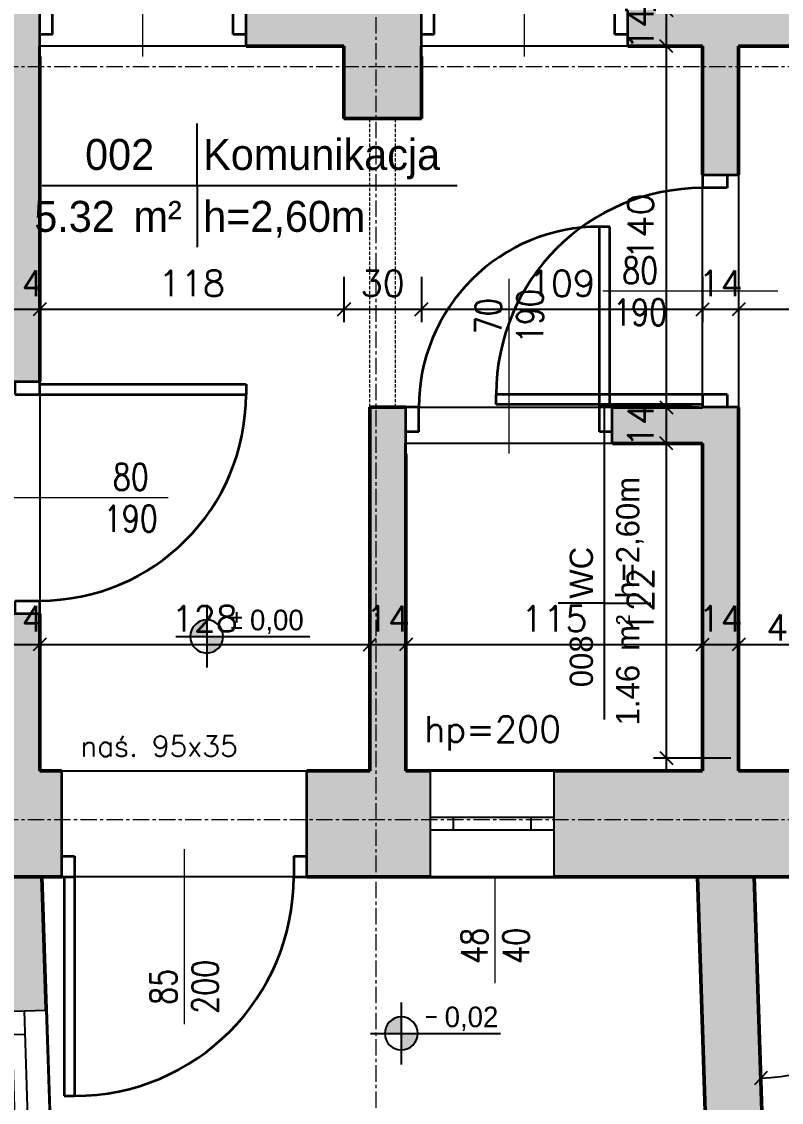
# Model space of a CAD drawing. Header units: centimetres. Extents: x -278 to 1468, y -923 to 500.
# Drawn here: x 294 to 588.6, y -423.5 to -4.5 of the extents above; entities that cross this region are included whole.
import ezdxf
from ezdxf.enums import TextEntityAlignment as Align

# ---------------------------------------------------------------- set-up
doc = ezdxf.new("R2010")
doc.units = ezdxf.units.CM
doc.header["$LTSCALE"] = 0.1
for name, pattern in [('CENTERX2', [101.6, 63.5, -12.7, 12.7, -12.7]), ('HIDDEN', [9.525, 6.35, -3.175]), ('HIDDENX2', [19.05, 12.7, -6.35])]:
    doc.linetypes.add(name, pattern=pattern)
for name, color, linetype, lineweight in [('2DA_ALW', 7, 'Continuous', 25), ('2DA_DIM_5', 7, 'Continuous', 5), ('2DA_DOOR', 7, 'Continuous', 35), ('2DA_HIDDE', 253, 'HIDDEN', 9), ('2DA_OPIS_STOLARKI', 113, 'Continuous', 9), ('2DA_OŚIE', 7, 'Continuous', 0), ('2DA_PARAPET', 153, 'Continuous', 9), ('2DA_POMIESZCZENIA', 7, 'Continuous', 25), ('2DA_WAL_ISTN', 31, 'Continuous', 50), ('2DA_WAL_ISTN_NIEWIDOCZNE', 7, 'HIDDENX2', 9), ('2DA_WIN', 7, 'Continuous', 25), ('CP_DOORON', 253, 'Continuous', 35), ('CP_DOORSILL', 252, 'Continuous', 25)]:
    doc.layers.add(name, color=color, linetype=linetype, lineweight=lineweight)
doc.layers.add('2DA_ROOM', color=1, linetype='Continuous', plot=False)
doc.layers.add('_A_AK_hatch_sciany', color=8, linetype='Continuous', lineweight=5, transparency=0.5)
doc.layers.add('CP_UCSSPEC', color=2, linetype='Continuous')
doc.layers.add('CP_WIPEOUT', color=255, linetype='Continuous')
doc.layers.get('CP_UCSSPEC').off()
doc.styles.add('CP_ATTR', font='ROMANS.SHX')
doc.styles.add('CP_ISOTXT', font='cp_isocp.shx')
doc.styles.add('CP_TXT', font='ROMANS.SHX')
doc.dimstyles.new('CP_ADIM_CM_CM_50', dxfattribs={"dimscale": 5, "dimtxt": 3, "dimasz": 1.5, "dimexe": 1.5, "dimexo": 0, "dimgap": 1.5, "dimtad": 1, "dimtxsty": 'CP_TXT', "dimblk": 'OBLIQUE', "dimcen": 2.5, "dimdle": 1.5, "dimadec": 0, "dimazin": 0, "dimtfac": 1, "dimtix": 1, "dimtmove": 2, "dimatfit": 3, "dimfxl": 1, "dimtvp": 1.5, "dimarcsym": 0})

# ---------------------------------------------------------------- blocks, each defined once
blk = doc.blocks.new('cp_ucs2d')
at = {"layer": 'Defpoints'}
blk.add_line((0, 0), (0, 0), dxfattribs=at)
blk.add_point((0, 0), dxfattribs=at)
blk = doc.blocks.new('Parch_d080_205a_f40ypz3')
at = {"layer": 'CP_DOORON'}
blk.add_line((44, -80), (40, -80), dxfattribs=at)
blk.add_wipeout([(-45, 18), (45, 18), (45, -4), (-45, -4)]).dxf.layer = 'CP_WIPEOUT'
for p, q in [((-45, 14), (-45, 0)), ((45, 14), (45, 0)), ((-45, 9.5), (-40, 9.5)), ((-45, 9.5), (-45, 0)), ((-40, 9.5), (-40, 0)), ((40, 9.5), (45, 9.5)), ((40, 9.5), (40, 0)), ((45, 9.5), (45, 0)), ((-45, 0), (-40, 0)), ((40, 0), (45, 0))]:
    blk.add_line(p, q)
for p, q in [((40, 0), (40, -80)), ((44, 0), (44, -80))]:
    blk.add_line(p, q, dxfattribs=at)
blk.add_arc((40, 0), 80, 180, 270, dxfattribs=at)
at = {"layer": 'CP_DOORSILL'}
for p, q in [((-45, 14), (-45, 14)), ((45, 14), (45, 14)), ((-45, 0), (-45, 0)), ((45, 0), (45, 0))]:
    blk.add_line(p, q, dxfattribs=at)
at = {"layer": 'CP_UCSSPEC'}
blk.add_blockref('cp_ucs2d', (0, 7), dxfattribs=at)
at = {"linetype": 'ByBlock', "style": 'CP_ATTR', "flags": 9}
for tag in ['OTHER', 'PRICE', 'WEIGHT', 'CHARACTER', 'ORDER-NO', 'PRODUCT-TYPE', 'ARTICLE', 'PRODUCER', 'NUMBER', 'GROUP', 'NAME']:
    blk.add_attdef(tag, text='', height=0.00005, dxfattribs=at).set_placement((-0.18, -0.02), align=Align.MIDDLE_LEFT)
blk = doc.blocks.new('2da_aoz02a')
blk.add_line((0, -1.261), (0, 4.388))
at = {"linetype": 'ByBlock', "style": 'CP_ATTR', "width": 0.8, "flags": 8}
blk.add_attdef('HEIGHT', text='', height=0.85, rotation=270, dxfattribs=at).set_placement((-0.68, 3.183), align=Align.MIDDLE)
at = {"linetype": 'ByBlock', "style": 'CP_ATTR', "width": 0.8}
blk.add_attdef('WIDTH', text='', height=0.85, rotation=270, dxfattribs=at).set_placement((0.668, 3.183), align=Align.MIDDLE_CENTER)
blk = doc.blocks.new('Parch_d070_205a_5s35pur')
at = {"layer": 'CP_DOORON'}
blk.add_line((-39, -70), (-35, -70), dxfattribs=at)
blk.add_wipeout([(-40, 18), (40, 18), (40, -4), (-40, -4)]).dxf.layer = 'CP_WIPEOUT'
for p, q in [((-40, 14), (-40, 0)), ((40, 14), (40, 0)), ((-40, 9.5), (-35, 9.5)), ((-40, 9.5), (-40, 0)), ((-35, 9.5), (-35, 0)), ((35, 9.5), (40, 9.5)), ((35, 9.5), (35, 0)), ((40, 9.5), (40, 0)), ((-40, 0), (-35, 0)), ((35, 0), (40, 0))]:
    blk.add_line(p, q)
for p, q in [((-39, 0), (-39, -70)), ((-35, 0), (-35, -70))]:
    blk.add_line(p, q, dxfattribs=at)
blk.add_arc((-35, 0), 70, 270, 0, dxfattribs=at)
at = {"layer": 'CP_DOORSILL'}
for p, q in [((-40, 14), (-40, 14)), ((40, 14), (40, 14)), ((-40, 0), (-40, 0)), ((40, 0), (40, 0))]:
    blk.add_line(p, q, dxfattribs=at)
at = {"layer": 'CP_UCSSPEC'}
blk.add_blockref('cp_ucs2d', (0, 7), dxfattribs=at)
at = {"linetype": 'ByBlock', "style": 'CP_ATTR', "flags": 9}
for tag in ['OTHER', 'PRICE', 'WEIGHT', 'CHARACTER', 'ORDER-NO', 'PRODUCT-TYPE', 'ARTICLE', 'PRODUCER', 'NUMBER', 'GROUP', 'NAME']:
    blk.add_attdef(tag, text='', height=0.00005, dxfattribs=at).set_placement((-0.16, -0.02), align=Align.MIDDLE_LEFT)
blk = doc.blocks.new('Parch_d070_205a_v26t1x')
at = {"layer": 'CP_DOORON'}
blk.add_line((39, -70), (35, -70), dxfattribs=at)
blk.add_wipeout([(-40, 18), (40, 18), (40, -4), (-40, -4)]).dxf.layer = 'CP_WIPEOUT'
for p, q in [((-40, 14), (-40, 0)), ((40, 14), (40, 0)), ((-40, 9.5), (-35, 9.5)), ((-40, 9.5), (-40, 0)), ((-35, 9.5), (-35, 0)), ((35, 9.5), (40, 9.5)), ((35, 9.5), (35, 0)), ((40, 9.5), (40, 0)), ((-40, 0), (-35, 0)), ((35, 0), (40, 0))]:
    blk.add_line(p, q)
for p, q in [((35, 0), (35, -70)), ((39, 0), (39, -70))]:
    blk.add_line(p, q, dxfattribs=at)
blk.add_arc((35, 0), 70, 180, 270, dxfattribs=at)
at = {"layer": 'CP_DOORSILL'}
for p, q in [((-40, 14), (-40, 14)), ((40, 14), (40, 14)), ((-40, 0), (-40, 0)), ((40, 0), (40, 0))]:
    blk.add_line(p, q, dxfattribs=at)
at = {"layer": 'CP_UCSSPEC'}
blk.add_blockref('cp_ucs2d', (0, 7), dxfattribs=at)
at = {"linetype": 'ByBlock', "style": 'CP_ATTR', "flags": 9}
for tag in ['OTHER', 'PRICE', 'WEIGHT', 'CHARACTER', 'ORDER-NO', 'PRODUCT-TYPE', 'ARTICLE', 'PRODUCER', 'NUMBER', 'GROUP', 'NAME']:
    blk.add_attdef(tag, text='', height=0.00005, dxfattribs=at).set_placement((-0.16, -0.02), align=Align.MIDDLE_LEFT)
blk = doc.blocks.new('2da_aoz01a')
blk.add_line((0, 1.261), (0, -4.388))
at = {"linetype": 'ByBlock', "style": 'CP_ATTR', "width": 0.8, "flags": 8}
blk.add_attdef('HEIGHT', text='', height=0.85, rotation=270, dxfattribs=at).set_placement((-0.68, -3.183), align=Align.MIDDLE)
blk.add_attdef('WIDTH', text='', height=0.85, rotation=270, dxfattribs=at).set_placement((0.668, -3.183), align=Align.MIDDLE_CENTER)
blk = doc.blocks.new('2arch_d253s12000addn_56pt5k3')
blk.add_wipeout([(-24, 41), (-24, 41), (-24, 41), (-24, 23), (-24, 23), (-24, 18), (-24, 0), (-24, 0), (-24, 0), (24, 0), (24, 0), (24, 0), (24, 18), (24, 23), (24, 23), (24, 41), (24, 41), (24, 41)]).dxf.layer = 'CP_WIPEOUT'
for p, q in [((-24, 41), (-24, 41)), ((-24, 41), (24, 41)), ((-24, 41), (-24, 23)), ((-24, 41), (-24, 41)), ((24, 41), (24, 41)), ((24, 41), (24, 41)), ((24, 41), (24, 23)), ((-24, 23), (24, 23)), ((-24, 23), (-24, 18)), ((-15, 23), (-15, 18)), ((15, 23), (15, 18)), ((24, 23), (24, 18)), ((-24, 18), (24, 18)), ((-24, 18), (-24, 0)), ((24, 18), (24, 0)), ((-24, 0), (-24, 0)), ((-24, 0), (-24, 0)), ((-24, 0), (24, 0)), ((24, 0), (24, 0)), ((24, 0), (24, 0))]:
    blk.add_line(p, q)
at = {"layer": '2DA_HIDDE', "ltscale": 5}
for p, q in [((-24, 41), (0, 41)), ((24, 41), (0, 41)), ((-24, 0), (0, 0)), ((24, 0), (0, 0))]:
    blk.add_line(p, q, dxfattribs=at)
at = {"layer": 'CP_UCSSPEC'}
blk.add_blockref('cp_ucs2d', (0, 20.5), dxfattribs=at)
at = {"linetype": 'ByBlock', "style": 'CP_ATTR', "flags": 9}
for tag in ['OTHER', 'PRICE', 'WEIGHT', 'CHARACTER', 'ORDER-NO', 'PRODUCT-TYPE', 'ARTICLE', 'PRODUCER', 'NUMBER', 'GROUP', 'NAME']:
    blk.add_attdef(tag, text='', height=0.00005, dxfattribs=at).set_placement((0, 0), align=Align.MIDDLE_LEFT)
blk = doc.blocks.new('Parch_d0885_202b_zozk8p1')
at = {"layer": 'CP_DOORON'}
blk.add_line((-46.5, -85), (-42.5, -85), dxfattribs=at)
blk.add_wipeout([(-47.5, 45), (47.5, 45), (47.5, -4), (-47.5, -4)]).dxf.layer = 'CP_WIPEOUT'
for p, q in [((-47.5, 41), (-47.5, 0)), ((47.5, 41), (47.5, 0)), ((-47.5, 8), (-42.5, 8)), ((-47.5, 8), (-47.5, 0)), ((-42.5, 8), (-42.5, 0)), ((42.5, 8), (47.5, 8)), ((42.5, 8), (42.5, 0)), ((47.5, 8), (47.5, 0)), ((-47.5, 0), (-42.5, 0)), ((42.5, 0), (47.5, 0))]:
    blk.add_line(p, q)
for p, q in [((-46.5, 0), (-46.5, -85)), ((-42.5, 0), (-42.5, -85))]:
    blk.add_line(p, q, dxfattribs=at)
blk.add_arc((-42.5, 0), 85, 270, 0, dxfattribs=at)
at = {"layer": 'CP_DOORSILL'}
for p, q in [((-47.5, 41), (-47.5, 41)), ((47.5, 41), (47.5, 41)), ((-47.5, 0), (-47.5, 0)), ((47.5, 0), (47.5, 0))]:
    blk.add_line(p, q, dxfattribs=at)
at = {"layer": 'CP_UCSSPEC'}
blk.add_blockref('cp_ucs2d', (0, 20.5), dxfattribs=at)
at = {"linetype": 'ByBlock', "style": 'CP_ATTR', "flags": 9}
for tag in ['OTHER', 'PRICE', 'WEIGHT', 'CHARACTER', 'ORDER-NO', 'PRODUCT-TYPE', 'ARTICLE', 'PRODUCER', 'NUMBER', 'GROUP', 'NAME']:
    blk.add_attdef(tag, text='', height=0.00005, dxfattribs=at).set_placement((-0.19, -0.02), align=Align.MIDDLE_LEFT)
blk = doc.blocks.new('2arch_d254a24000anbn_ztvu6uf')
blk.add_wipeout([(-65, 22), (-65, 22), (-65, 22), (-65, 13.5), (-65, 13.5), (-65, 8.5), (-65, 0), (-65, 0), (-65, 0), (65, 0), (65, 0), (65, 0), (65, 8.5), (65, 13.5), (65, 13.5), (65, 22), (65, 22), (65, 22)]).dxf.layer = 'CP_WIPEOUT'
for p, q in [((-65, 22), (-65, 22)), ((-65, 22), (65, 22)), ((-65, 22), (-65, 13.5)), ((-65, 22), (-65, 22)), ((65, 22), (65, 22)), ((65, 22), (65, 22)), ((65, 22), (65, 13.5)), ((-65, 13.5), (65, 13.5)), ((-65, 13.5), (-65, 8.5)), ((-56, 13.5), (-56, 8.5)), ((-4.5, 13.5), (-4.5, 8.5)), ((4.5, 13.5), (4.5, 8.5)), ((56, 13.5), (56, 8.5)), ((65, 13.5), (65, 8.5)), ((-65, 8.5), (65, 8.5)), ((-65, 8.5), (-65, 0)), ((65, 8.5), (65, 0)), ((-65, 0), (-65, 0)), ((-65, 0), (-65, 0)), ((-65, 0), (65, 0)), ((65, 0), (65, 0)), ((65, 0), (65, 0))]:
    blk.add_line(p, q)
at = {"layer": '2DA_HIDDE', "ltscale": 5}
for p, q in [((65, 22), (-65, 22)), ((-65, 0), (65, 0))]:
    blk.add_line(p, q, dxfattribs=at)
at = {"layer": 'CP_UCSSPEC'}
blk.add_blockref('cp_ucs2d', (0, 11), dxfattribs=at)
at = {"linetype": 'ByBlock', "style": 'CP_ATTR', "flags": 9}
for tag, p in [('OTHER', (-0.17, 0)), ('CHARACTER', (-0.17, 0)), ('ORDER-NO', (-0.17, 0)), ('PRODUCT-TYPE', (-0.17, 0)), ('NUMBER', (-0.17, 0)), ('NAME', (-0.17, 0)), ('PRICE', (-0.16, 0)), ('WEIGHT', (-0.16, 0)), ('ARTICLE', (-0.16, 0)), ('PRODUCER', (-0.17, 0)), ('GROUP', (-0.16, 0))]:
    blk.add_attdef(tag, text='', height=0.00005, dxfattribs=at).set_placement(p, align=Align.MIDDLE_LEFT)
blk = doc.blocks.new('2da_pok06c_6fduy4')
for p, q in [((0, 0), (0, 2)), ((-5, 0), (8.4, 0)), ((0, 0), (0, -0.5)), ((0, -0.5), (0, -2))]:
    blk.add_line(p, q)
at = {"linetype": 'ByBlock', "style": 'CP_ISOTXT'}
blk.add_attdef('NR', text='', height=1, dxfattribs=at).set_placement((-2.5, 1), align=Align.MIDDLE_CENTER)
blk.add_attdef('NAME', (0.2, 0.5), '', height=1, dxfattribs=at)
at = {"style": 'CP_ISOTXT', "flags": 1}
for tag, p in [('UNIT_AIR_IN', (-0.968, 0.395)), ('AIR_IN', (-0.923, 0.346)), ('UNIT_HEATING', (-0.908, 0.46)), ('AIR_OUT', (-0.672, 0.349)), ('UNIT_AIR_OUT', (-0.607, 0.397)), ('UNIT_LUX', (-0.568, 0.431)), ('UNIT_HEIGHT', (-0.522, 0.455)), ('FLOOR_MAT', (-0.97, 0.229)), ('MAX_USERS', (-0.966, 0.186)), ('HEATING', (-0.947, 0.289)), ('HEIGHT', (-0.697, 0.297)), ('TEMP', (-0.612, 0.229)), ('UNIT_MAX_USERS', (-0.58, 0.188)), ('LUX', (-0.45, 0.3)), ('UNIT_TEMP', (-0.431, 0.229))]:
    blk.add_attdef(tag, p, '', height=0.025, dxfattribs=at)
at = {"linetype": 'ByBlock', "style": 'CP_ISOTXT'}
blk.add_attdef('AREA', text='', height=1, dxfattribs=at).set_placement((-2.655, -1.5), align=Align.RIGHT)
blk.add_attdef('UNIT_AREA', text='', height=1, dxfattribs=at).set_placement((-2.053, -1), align=Align.MIDDLE_LEFT)
for tag, p in [('TEXT02', (0.2, -0.5)), ('TEXT06', (0.2, -0.5)), ('0', (0.7, -0.5))]:
    blk.add_attdef(tag, text='', height=1, dxfattribs=at).set_placement(p, align=Align.TOP_LEFT)
blk = doc.blocks.new('cpsar_sw_x003')
blk.add_line((-0.25, 0), (0.25, 0))
blk = doc.blocks.new('2da_wys13_fk9wgmj')
h = blk.add_hatch(color=256)
h.paths.add_polyline_path([(0, 0.8, 0.414214), (-0.8, 0), (0, 0)])
h.paths.add_polyline_path([(0.8, 0), (0, 0), (0, -0.8, 0.414214)])
for p, q in [((0, 1.5), (0, -1.5)), ((-1.5, 0), (4.8, 0))]:
    blk.add_line(p, q)
for start, end in [(90, 180), (0, 90), (180, 270), (270, 0)]:
    blk.add_arc((0, 0), 0.8, start, end)
blk.add_blockref('cpsar_sw_x003', (1.45, 0.8))
at = {"linetype": 'ByBlock', "style": 'CP_ISOTXT'}
for tag, p in [('VAL', (2.1, 0.3)), ('MARK', (2.1, -1.3))]:
    blk.add_attdef(tag, p, '', height=1, dxfattribs=at)
blk = doc.blocks.new('cpsar_sw_x004')
for p, q in [((-0.25, 0.125), (0.25, 0.125)), ((0, 0.375), (0, -0.125)), ((-0.25, -0.375), (0.25, -0.375))]:
    blk.add_line(p, q)
blk = doc.blocks.new('2da_wys13_g4ao03')
h = blk.add_hatch(color=256)
h.paths.add_polyline_path([(0, 0.8, 0.414214), (-0.8, 0), (0, 0)])
h.paths.add_polyline_path([(0.8, 0), (0, 0), (0, -0.8, 0.414214)])
for p, q in [((0, 1.5), (0, -1.5)), ((-1.5, 0), (5, 0))]:
    blk.add_line(p, q)
for start, end in [(90, 180), (0, 90), (180, 270), (270, 0)]:
    blk.add_arc((0, 0), 0.8, start, end)
blk.add_blockref('cpsar_sw_x004', (1.45, 0.8))
at = {"linetype": 'ByBlock', "style": 'CP_ISOTXT'}
for tag, p in [('VAL', (2.1, 0.3)), ('MARK', (2.1, -1.3))]:
    blk.add_attdef(tag, p, '', height=1, dxfattribs=at)
blk = doc.blocks.new('_Oblique')
at = {"color": 0, "linetype": 'ByBlock', "lineweight": -2}
blk.add_line((-0.5, -0.5), (0.5, 0.5), dxfattribs=at)
blk = doc.blocks.new('*D1934')
at = {"layer": '2DA_DIM_5', "color": 0, "lineweight": -2}
for p, q in [((287, -103.5), (287, -121)), ((301, -103.5), (301, -121)), ((282, -116), (306, -116))]:
    blk.add_line(p, q, dxfattribs=at)
at = {"layer": 'Defpoints', "color": 0}
for p in [(287, -103.5), (301, -103.5), (301, -116)]:
    blk.add_point(p, dxfattribs=at)
at = {"layer": '2DA_DIM_5', "color": 0, "lineweight": -2, "xscale": 5, "yscale": 5, "zscale": 5}
blk.add_blockref('_Oblique', (287, -116), dxfattribs=at)
at = {"layer": '2DA_DIM_5', "color": 0, "lineweight": -2, "xscale": 5, "yscale": 5, "zscale": 5, "rotation": 180}
blk.add_blockref('_Oblique', (301, -116), dxfattribs=at)
at = {"layer": '2DA_DIM_5', "color": 0, "insert": (294, -106), "char_height": 10, "attachment_point": 5, "style": 'CP_TXT'}
blk.add_mtext('14', dxfattribs=at)
blk = doc.blocks.new('*D1935')
at = {"layer": '2DA_DIM_5', "color": 0, "lineweight": -2}
for p, q in [((301, -103.5), (301, -121)), ((418.98, -103.5), (418.98, -121)), ((296, -116), (423.98, -116))]:
    blk.add_line(p, q, dxfattribs=at)
at = {"layer": 'Defpoints', "color": 0}
for p in [(301, -103.5), (418.98, -103.5), (418.98, -116)]:
    blk.add_point(p, dxfattribs=at)
at = {"layer": '2DA_DIM_5', "color": 0, "lineweight": -2, "xscale": 5, "yscale": 5, "zscale": 5, "rotation": 180}
blk.add_blockref('_Oblique', (301, -116), dxfattribs=at)
at = {"layer": '2DA_DIM_5', "color": 0, "lineweight": -2, "xscale": 5, "yscale": 5, "zscale": 5}
blk.add_blockref('_Oblique', (418.98, -116), dxfattribs=at)
at = {"layer": '2DA_DIM_5', "color": 0, "insert": (359.99, -106), "char_height": 10, "attachment_point": 5, "style": 'CP_TXT'}
blk.add_mtext('118', dxfattribs=at)
blk = doc.blocks.new('*D1936')
at = {"layer": '2DA_DIM_5', "color": 0, "lineweight": -2}
for p, q in [((418.98, -103.5), (418.98, -121)), ((448.98, -103.5), (448.98, -121)), ((413.98, -116), (453.98, -116))]:
    blk.add_line(p, q, dxfattribs=at)
at = {"layer": 'Defpoints', "color": 0}
for p in [(418.98, -103.5), (448.98, -103.5), (448.98, -116)]:
    blk.add_point(p, dxfattribs=at)
at = {"layer": '2DA_DIM_5', "color": 0, "lineweight": -2, "xscale": 5, "yscale": 5, "zscale": 5, "rotation": 180}
blk.add_blockref('_Oblique', (418.98, -116), dxfattribs=at)
at = {"layer": '2DA_DIM_5', "color": 0, "lineweight": -2, "xscale": 5, "yscale": 5, "zscale": 5}
blk.add_blockref('_Oblique', (448.98, -116), dxfattribs=at)
at = {"layer": '2DA_DIM_5', "color": 0, "insert": (433.98, -106), "char_height": 10, "attachment_point": 5, "style": 'CP_TXT'}
blk.add_mtext('30', dxfattribs=at)
blk = doc.blocks.new('*D1937')
at = {"layer": '2DA_DIM_5', "color": 0, "lineweight": -2}
for p, q in [((448.98, -103.5), (448.98, -121)), ((558, -103.5), (558, -121)), ((443.98, -116), (563, -116))]:
    blk.add_line(p, q, dxfattribs=at)
at = {"layer": 'Defpoints', "color": 0}
for p in [(448.98, -103.5), (558, -103.5), (558, -116)]:
    blk.add_point(p, dxfattribs=at)
at = {"layer": '2DA_DIM_5', "color": 0, "lineweight": -2, "xscale": 5, "yscale": 5, "zscale": 5, "rotation": 180}
blk.add_blockref('_Oblique', (448.98, -116), dxfattribs=at)
at = {"layer": '2DA_DIM_5', "color": 0, "lineweight": -2, "xscale": 5, "yscale": 5, "zscale": 5}
blk.add_blockref('_Oblique', (558, -116), dxfattribs=at)
at = {"layer": '2DA_DIM_5', "color": 0, "insert": (503.49, -106), "char_height": 10, "attachment_point": 5, "style": 'CP_TXT'}
blk.add_mtext('109', dxfattribs=at)
blk = doc.blocks.new('*D1938')
at = {"layer": '2DA_DIM_5', "color": 0, "lineweight": -2}
for p, q in [((558, -103.5), (558, -121)), ((572, -103.5), (572, -121)), ((553, -116), (577, -116))]:
    blk.add_line(p, q, dxfattribs=at)
at = {"layer": 'Defpoints', "color": 0}
for p in [(558, -103.5), (572, -103.5), (572, -116)]:
    blk.add_point(p, dxfattribs=at)
at = {"layer": '2DA_DIM_5', "color": 0, "lineweight": -2, "xscale": 5, "yscale": 5, "zscale": 5}
blk.add_blockref('_Oblique', (558, -116), dxfattribs=at)
at = {"layer": '2DA_DIM_5', "color": 0, "lineweight": -2, "xscale": 5, "yscale": 5, "zscale": 5, "rotation": 180}
blk.add_blockref('_Oblique', (572, -116), dxfattribs=at)
at = {"layer": '2DA_DIM_5', "color": 0, "insert": (565, -106), "char_height": 10, "attachment_point": 5, "style": 'CP_TXT'}
blk.add_mtext('14', dxfattribs=at)
blk = doc.blocks.new('*D1939')
at = {"layer": '2DA_DIM_5', "color": 0, "lineweight": -2}
for p, q in [((860, -91), (860, -121)), ((572, -103.5), (572, -121)), ((567, -116), (865, -116))]:
    blk.add_line(p, q, dxfattribs=at)
at = {"layer": 'Defpoints', "color": 0}
for p in [(860, -91), (572, -103.5), (860, -116)]:
    blk.add_point(p, dxfattribs=at)
at = {"layer": '2DA_DIM_5', "color": 0, "lineweight": -2, "xscale": 5, "yscale": 5, "zscale": 5, "rotation": 180}
blk.add_blockref('_Oblique', (572, -116), dxfattribs=at)
at = {"layer": '2DA_DIM_5', "color": 0, "lineweight": -2, "xscale": 5, "yscale": 5, "zscale": 5}
blk.add_blockref('_Oblique', (860, -116), dxfattribs=at)
at = {"layer": '2DA_DIM_5', "color": 0, "insert": (716, -106), "char_height": 10, "attachment_point": 5, "style": 'CP_TXT'}
blk.add_mtext('288', dxfattribs=at)
blk = doc.blocks.new('*D1977')
at = {"layer": '2DA_DIM_5', "color": 0, "lineweight": -2}
blk.add_arc((578, -336), 78.12, 271.8934, 0, dxfattribs=at)
at = {"layer": 'Defpoints', "color": 0}
for p in [(-42.5, -336), (578, -336), (902, -336), (618.54, -402.78), (585.84, -573.29)]:
    blk.add_point(p, dxfattribs=at)
at = {"layer": '2DA_DIM_5', "color": 0, "lineweight": -2, "xscale": 5, "yscale": 5, "zscale": 5}
for p, rotation in [((656.12, -336), 90), ((580.58, -414.08), 181.8933858457463)]:
    blk.add_blockref('_Oblique', p, dxfattribs=dict(at, rotation=rotation))
at = {"layer": '2DA_DIM_5', "color": 0, "insert": (626.96, -383.37), "char_height": 10, "attachment_point": 5, "rotation": 45.9467, "style": 'CP_TXT'}
blk.add_mtext('88%%d', dxfattribs=at)
blk = doc.blocks.new('*D1981')
at = {"layer": '2DA_DIM_5', "color": 0, "lineweight": -2}
for p, q in [((287, -258.5), (287, -241)), ((301, -258.5), (301, -241)), ((282, -246), (306, -246))]:
    blk.add_line(p, q, dxfattribs=at)
at = {"layer": 'Defpoints', "color": 0}
for p in [(301, -246), (287, -258.5), (301, -258.5)]:
    blk.add_point(p, dxfattribs=at)
at = {"layer": '2DA_DIM_5', "color": 0, "lineweight": -2, "xscale": 5, "yscale": 5, "zscale": 5}
blk.add_blockref('_Oblique', (287, -246), dxfattribs=at)
at = {"layer": '2DA_DIM_5', "color": 0, "lineweight": -2, "xscale": 5, "yscale": 5, "zscale": 5, "rotation": 180}
blk.add_blockref('_Oblique', (301, -246), dxfattribs=at)
at = {"layer": '2DA_DIM_5', "color": 0, "insert": (294, -236), "char_height": 10, "attachment_point": 5, "style": 'CP_TXT'}
blk.add_mtext('14', dxfattribs=at)
blk = doc.blocks.new('*D1982')
at = {"layer": '2DA_DIM_5', "color": 0, "lineweight": -2}
for p, q in [((301, -258.5), (301, -241)), ((429, -258.5), (429, -241)), ((296, -246), (434, -246))]:
    blk.add_line(p, q, dxfattribs=at)
at = {"layer": 'Defpoints', "color": 0}
for p in [(429, -246), (301, -258.5), (429, -258.5)]:
    blk.add_point(p, dxfattribs=at)
at = {"layer": '2DA_DIM_5', "color": 0, "lineweight": -2, "xscale": 5, "yscale": 5, "zscale": 5, "rotation": 180}
blk.add_blockref('_Oblique', (301, -246), dxfattribs=at)
at = {"layer": '2DA_DIM_5', "color": 0, "lineweight": -2, "xscale": 5, "yscale": 5, "zscale": 5}
blk.add_blockref('_Oblique', (429, -246), dxfattribs=at)
at = {"layer": '2DA_DIM_5', "color": 0, "insert": (365, -236), "char_height": 10, "attachment_point": 5, "style": 'CP_TXT'}
blk.add_mtext('128', dxfattribs=at)
blk = doc.blocks.new('*D1983')
at = {"layer": '2DA_DIM_5', "color": 0, "lineweight": -2}
for p, q in [((429, -258.5), (429, -241)), ((443, -258.5), (443, -241)), ((424, -246), (448, -246))]:
    blk.add_line(p, q, dxfattribs=at)
at = {"layer": 'Defpoints', "color": 0}
for p in [(443, -246), (429, -258.5), (443, -258.5)]:
    blk.add_point(p, dxfattribs=at)
at = {"layer": '2DA_DIM_5', "color": 0, "lineweight": -2, "xscale": 5, "yscale": 5, "zscale": 5}
blk.add_blockref('_Oblique', (429, -246), dxfattribs=at)
at = {"layer": '2DA_DIM_5', "color": 0, "lineweight": -2, "xscale": 5, "yscale": 5, "zscale": 5, "rotation": 180}
blk.add_blockref('_Oblique', (443, -246), dxfattribs=at)
at = {"layer": '2DA_DIM_5', "color": 0, "insert": (436, -236), "char_height": 10, "attachment_point": 5, "style": 'CP_TXT'}
blk.add_mtext('14', dxfattribs=at)
blk = doc.blocks.new('*D1984')
at = {"layer": '2DA_DIM_5', "color": 0, "lineweight": -2}
for p, q in [((443, -258.5), (443, -241)), ((558, -258.5), (558, -241)), ((438, -246), (563, -246))]:
    blk.add_line(p, q, dxfattribs=at)
at = {"layer": 'Defpoints', "color": 0}
for p in [(558, -246), (443, -258.5), (558, -258.5)]:
    blk.add_point(p, dxfattribs=at)
at = {"layer": '2DA_DIM_5', "color": 0, "lineweight": -2, "xscale": 5, "yscale": 5, "zscale": 5, "rotation": 180}
blk.add_blockref('_Oblique', (443, -246), dxfattribs=at)
at = {"layer": '2DA_DIM_5', "color": 0, "lineweight": -2, "xscale": 5, "yscale": 5, "zscale": 5}
blk.add_blockref('_Oblique', (558, -246), dxfattribs=at)
at = {"layer": '2DA_DIM_5', "color": 0, "insert": (500.5, -236), "char_height": 10, "attachment_point": 5, "style": 'CP_TXT'}
blk.add_mtext('115', dxfattribs=at)
blk = doc.blocks.new('*D1985')
at = {"layer": '2DA_DIM_5', "color": 0, "lineweight": -2}
for p, q in [((558, -258.5), (558, -241)), ((572, -258.5), (572, -241)), ((553, -246), (577, -246))]:
    blk.add_line(p, q, dxfattribs=at)
at = {"layer": 'Defpoints', "color": 0}
for p in [(572, -246), (558, -258.5), (572, -258.5)]:
    blk.add_point(p, dxfattribs=at)
at = {"layer": '2DA_DIM_5', "color": 0, "lineweight": -2, "xscale": 5, "yscale": 5, "zscale": 5}
blk.add_blockref('_Oblique', (558, -246), dxfattribs=at)
at = {"layer": '2DA_DIM_5', "color": 0, "lineweight": -2, "xscale": 5, "yscale": 5, "zscale": 5, "rotation": 180}
blk.add_blockref('_Oblique', (572, -246), dxfattribs=at)
at = {"layer": '2DA_DIM_5', "color": 0, "insert": (565, -236), "char_height": 10, "attachment_point": 5, "style": 'CP_TXT'}
blk.add_mtext('14', dxfattribs=at)
blk = doc.blocks.new('*D1986')
at = {"layer": '2DA_DIM_5', "color": 0, "lineweight": -2}
for p, q in [((572, -258.5), (572, -241)), ((616.5, -258.5), (616.5, -241)), ((567, -246), (621.5, -246))]:
    blk.add_line(p, q, dxfattribs=at)
at = {"layer": 'Defpoints', "color": 0}
for p in [(616.5, -246), (572, -258.5), (616.5, -258.5)]:
    blk.add_point(p, dxfattribs=at)
at = {"layer": '2DA_DIM_5', "color": 0, "lineweight": -2, "xscale": 5, "yscale": 5, "zscale": 5, "rotation": 180}
blk.add_blockref('_Oblique', (572, -246), dxfattribs=at)
at = {"layer": '2DA_DIM_5', "color": 0, "lineweight": -2, "xscale": 5, "yscale": 5, "zscale": 5}
blk.add_blockref('_Oblique', (616.5, -246), dxfattribs=at)
at = {"layer": '2DA_DIM_5', "color": 0, "insert": (594.25, -236), "char_height": 10, "attachment_point": 5, "style": 'CP_TXT'}
blk.add_mtext('44{\\A1;{\\H0.7x;\\S5^ ;}}', dxfattribs=at)
blk = doc.blocks.new('*D1989')
at = {"layer": '2DA_DIM_5', "color": 0, "lineweight": -2}
for p, q in [((544, -295), (544, -163)), ((556.5, -168), (539, -168)), ((569, -290), (539, -290))]:
    blk.add_line(p, q, dxfattribs=at)
at = {"layer": 'Defpoints', "color": 0}
for p in [(544, -168), (556.5, -168), (569, -290)]:
    blk.add_point(p, dxfattribs=at)
at = {"layer": '2DA_DIM_5', "color": 0, "lineweight": -2, "xscale": 5, "yscale": 5, "zscale": 5}
for p, rotation in [((544, -168), 90), ((544, -290), 270)]:
    blk.add_blockref('_Oblique', p, dxfattribs=dict(at, rotation=rotation))
at = {"layer": '2DA_DIM_5', "color": 0, "insert": (534, -229), "char_height": 10, "attachment_point": 5, "rotation": 90, "style": 'CP_TXT'}
blk.add_mtext('122', dxfattribs=at)
blk = doc.blocks.new('*D1990')
at = {"layer": '2DA_DIM_5', "color": 0, "lineweight": -2}
for p, q in [((544, -173), (544, -149)), ((556.5, -154), (539, -154)), ((556.5, -168), (539, -168))]:
    blk.add_line(p, q, dxfattribs=at)
at = {"layer": 'Defpoints', "color": 0}
for p in [(544, -154), (556.5, -154), (556.5, -168)]:
    blk.add_point(p, dxfattribs=at)
at = {"layer": '2DA_DIM_5', "color": 0, "lineweight": -2, "xscale": 5, "yscale": 5, "zscale": 5}
for p, rotation in [((544, -154), 270), ((544, -168), 90)]:
    blk.add_blockref('_Oblique', p, dxfattribs=dict(at, rotation=rotation))
at = {"layer": '2DA_DIM_5', "color": 0, "insert": (534, -161), "char_height": 10, "attachment_point": 5, "rotation": 90, "style": 'CP_TXT'}
blk.add_mtext('14', dxfattribs=at)
blk = doc.blocks.new('*D1991')
at = {"layer": '2DA_DIM_5', "color": 0, "lineweight": -2}
for p, q in [((544, -159), (544, -9)), ((556.5, -14), (539, -14)), ((556.5, -154), (539, -154))]:
    blk.add_line(p, q, dxfattribs=at)
at = {"layer": 'Defpoints', "color": 0}
for p in [(544, -14), (556.5, -14), (556.5, -154)]:
    blk.add_point(p, dxfattribs=at)
at = {"layer": '2DA_DIM_5', "color": 0, "lineweight": -2, "xscale": 5, "yscale": 5, "zscale": 5}
for p, rotation in [((544, -14), 90), ((544, -154), 270)]:
    blk.add_blockref('_Oblique', p, dxfattribs=dict(at, rotation=rotation))
at = {"layer": '2DA_DIM_5', "color": 0, "insert": (534, -84), "char_height": 10, "attachment_point": 5, "rotation": 90, "style": 'CP_TXT'}
blk.add_mtext('140', dxfattribs=at)
blk = doc.blocks.new('*D1992')
at = {"layer": '2DA_DIM_5', "color": 0, "lineweight": -2}
for p, q in [((544, -19), (544, 5)), ((569, 0), (539, 0)), ((556.5, -14), (539, -14))]:
    blk.add_line(p, q, dxfattribs=at)
at = {"layer": 'Defpoints', "color": 0}
for p in [(544, 0), (569, 0), (556.5, -14)]:
    blk.add_point(p, dxfattribs=at)
at = {"layer": '2DA_DIM_5', "color": 0, "lineweight": -2, "xscale": 5, "yscale": 5, "zscale": 5}
for p, rotation in [((544, 0), 270), ((544, -14), 90)]:
    blk.add_blockref('_Oblique', p, dxfattribs=dict(at, rotation=rotation))
at = {"layer": '2DA_DIM_5', "color": 0, "insert": (534, -7), "char_height": 10, "attachment_point": 5, "rotation": 90, "style": 'CP_TXT'}
blk.add_mtext('14', dxfattribs=at)
blk = doc.blocks.new('A$C6728AE7A')
at = {"layer": '2DA_OŚIE', "linetype": 'CENTERX2'}
for p, q in [((431.4, -893), (431.4, 470)), ((1014, -22), (-248, -22)), ((1014, -314), (-248, -314))]:
    blk.add_line(p, q, dxfattribs=at)

msp = doc.modelspace()

# ---------------------------------------------------------------- hatches: boundary and pattern name
at = {"layer": '_A_AK_hatch_sciany'}
h = msp.add_hatch(color=256, dxfattribs=at)
h.paths.add_polyline_path([(291.5, -144), (301, -144), (301, -42), (301, -18), (301, -14), (301, -9.5), (301, 0), (180.5, 0), (180.5, -14.5), (180.5, -28.5), (166.5, -28.5), (166.5, -14.5), (166.5, 0), (154.5, 0), (154.5, -14.5), (154.5, -28.5), (140.5, -28.5), (140.5, -14.5), (140.5, 0), (132, 0), (-1, 0), (-1, 276), (145, 276), (151, 276), (151, 294.5), (151, 299.5), (151, 318), (-42.5, 318), (-42.5, -8.05), (-28, -8.05), (-28, -14.05), (-1, -14.05), (132, -14.05), (132, -43), (192.5, -43), (192.5, -28.5), (192.5, -14.5), (206.5, -14.5), (206.5, -28.5), (206.5, -43), (287, -43), (287, -144)])
h.paths.add_polyline_path([(232.5, -28.5), (218.5, -28.5), (218.5, -14.5), (232.5, -14.5)], flags=16)
h.paths.add_polyline_path([(258.5, -28.5), (244.5, -28.5), (244.5, -14.5), (258.5, -14.5)], flags=16)
h.paths.add_polyline_path([(328, 276), (334, 276), (465, 276), (471, 276), (471, 294.5), (471, 299.5), (471, 318), (328, 318), (328, 299.5), (328, 294.5)])
h.paths.add_polyline_path([(762.499, -318), (762.499, -336), (902, -336), (902, 318), (648, 318), (648, 299.5), (648, 294.5), (648, 276), (654, 276), (860, 276), (860, 0), (528.983, 0), (528.983, -9.5), (528.983, -14), (557.999, -14), (557.999, -64), (567.499, -64), (571.999, -64), (571.999, -14), (860, -14), (860, -295), (768.499, -295), (762.499, -295), (762.499, -313)])
h.paths.add_polyline_path([(873, 80.147), (873, 94.147), (887, 94.147), (887, 80.147)], flags=16)
h.paths.add_polyline_path([(873, -107.853), (873, -93.853), (887, -93.853), (887, -107.853)], flags=16)
msp.add_hatch(color=256, dxfattribs=at).paths.add_polyline_path([(381, 0), (381, -9.5), (381, -14), (418.983, -14), (418.983, -42), (448.983, -42), (448.983, -14), (448.983, -9.5), (448.983, 0)])
h = msp.add_hatch(color=256, dxfattribs=at)
h.paths.add_polyline_path([(500.499, -318), (500.499, -336), (616.499, -336), (616.499, -318), (616.499, -313), (616.499, -295), (610.499, -295), (571.999, -295), (571.999, -154), (567.499, -154), (557.999, -154), (553.999, -154), (523, -154), (523, -163.5), (523, -168), (557.999, -168), (557.999, -295), (500.499, -295), (500.499, -313)])
h.paths.add_polyline_path([(429, -154), (429, -295), (404.5, -295), (404.5, -328), (404.5, -336), (452.499, -336), (452.499, -318), (452.499, -313), (452.499, -295), (443, -295), (443, -168), (443, -163.5), (443, -154)])
h.paths.add_polyline_path([(309.5, -295), (301, -295), (301, -234), (291.5, -234), (287, -234), (287, -295), (230.499, -295), (230.499, -313), (230.499, -318), (230.499, -336), (309.5, -336), (309.5, -328)])
h.paths.add_polyline_path([(84.499, -295), (-1, -295), (-1, -223), (-1, -203), (-1, -183), (-1, -163), (-1, -143), (-1, -123), (-1, -96.05), (-28, -96.05), (-42.5, -96.05), (-42.5, -336), (84.499, -336), (84.499, -318), (84.499, -313)])
h.paths.add_polyline_path([(-14, -105.966), (-14, -119.966), (-28, -119.966), (-28, -105.966)], flags=16)
h = msp.add_hatch(color=256, dxfattribs=at)
h.paths.add_polyline_path([(562.997, -548.027), (563.129, -552.025), (563.542, -564.518), (563.856, -574.013), (585.844, -573.286), (578, -336), (555.988, -336)])
h.paths.add_polyline_path([(294.362, -518.12), (285.867, -518.401), (288.007, -583.132), (473.905, -576.987), (473.591, -567.492), (473.178, -554.999), (309.268, -560.417), (307.855, -517.674), (299.36, -517.955)])
h.paths.add_polyline_path([(295.064, -388.026), (303.56, -387.745), (301.849, -336), (279.837, -336), (281.572, -388.472), (290.067, -388.191)])

# ---------------------------------------------------------------- linework, layer by layer
at = {"layer": '2DA_WAL_ISTN'}
for p, q in [((301, -14), (418.983, -14)), ((418.983, -14), (418.983, -42)), ((448.983, -14), (448.983, -42)), ((448.983, -14), (557.999, -14)), ((571.999, -14), (860, -14)), ((418.983, -42), (448.983, -42)), ((429, -154), (557.999, -154)), ((443, -168), (557.999, -168)), ((301, -295), (429, -295)), ((443, -295), (557.999, -295)), ((571.999, -295), (860, -295)), ((555.988, -336), (563.129, -552.025)), ((578, -336), (585.844, -573.286))]:
    msp.add_line(p, q, dxfattribs=at)
msp.add_lwpolyline([(902, 318), (-42.5, 318), (-42.5, -336), (902, -336)], close=True, dxfattribs=at)
for points in [[(301, -42), (301, -14)], [(557.999, -14), (557.999, -154)], [(571.999, -14), (571.999, -295)], [(301, -42), (301, -295)], [(429, -154), (429, -295)], [(443, -168), (443, -295)], [(557.999, -168), (557.999, -295)]]:
    msp.add_lwpolyline(points, dxfattribs=at)
at = {"layer": '2DA_WAL_ISTN_NIEWIDOCZNE'}
for p, q in [((429, -154), (429, -42)), ((439, -154), (439, -42))]:
    msp.add_line(p, q, dxfattribs=at)

# ---------------------------------------------------------------- block references
at = {"layer": '2DA_ALW', "xscale": 8, "yscale": 8, "zscale": 8}
msp.add_blockref('2da_wys13_fk9wgmj', (441.207, -396.753), dxfattribs=at).add_auto_attribs({'VAL': '0,02'})
at = {"layer": '2DA_OPIS_STOLARKI'}
ref = msp.add_blockref('2da_aoz01a', (477.499, -324.591), dxfattribs=dict(at, xscale=-12, yscale=12, zscale=12))
ref.add_attrib('HEIGHT', '40', dxfattribs={"layer": '0', "linetype": 'ByBlock', "height": 10.2, "rotation": 90, "style": 'CP_ATTR', "width": 0.8, "flags": 8}).set_placement((485.655, -362.788), align=Align.MIDDLE)
ref.add_attrib('WIDTH', '48', dxfattribs={"layer": '0', "linetype": 'ByBlock', "height": 10.2, "rotation": 90, "style": 'CP_ATTR', "width": 0.8, "flags": 8}).set_placement((469.488, -362.788), align=Align.MIDDLE_CENTER)

# ---------------------------------------------------------------- texts
at = {"layer": '2DA_PARAPET', "style": 'CP_TXT'}
msp.add_text('hp=200', height=10, dxfattribs=at).set_placement((450.066, -283.786))

# ---------------------------------------------------------------- dimensions: what is measured, and where the dimension line sits
at = {"layer": '2DA_DIM_5'}
for base, p1, p2, text, picture, middle in [((301, -116), (287, -103.5), (301, -103.5), '14', '*D1934', (294, -106)), ((418.983, -116), (301, -103.5), (418.983, -103.5), '118', '*D1935', (359.991, -106)), ((443, -246), (429, -258.5), (443, -258.5), '14', '*D1983', (436, -236)), ((557.999, -246), (443, -258.5), (557.999, -258.5), '115', '*D1984', (500.499, -236)), ((571.999, -246), (557.999, -258.5), (571.999, -258.5), '14', '*D1985', (564.999, -236)), ((616.499, -246), (571.999, -258.5), (616.499, -258.5), '44{\\A1;{\\H0.7x;\\S5^ ;}}', '*D1986', (594.249, -236))]:
    dim = msp.add_linear_dim(base=base, p1=p1, p2=p2, text=text, dimstyle='CP_ADIM_CM_CM_50', override={"dimtxt": 2, "dimasz": 1, "dimexe": 1, "dimgap": 1, "dimdle": 1, "dimtvp": 1}, dxfattribs=at)
    dim.commit()
    dim.dimension.update_dxf_attribs({"geometry": picture, "text_midpoint": middle})
dim = msp.add_linear_dim(base=(544, -168), p1=(569, -290), p2=(556.5, -168), angle=90, text='122', dimstyle='CP_ADIM_CM_CM_50', override={"dimtxt": 2, "dimasz": 1, "dimexe": 1, "dimgap": 1, "dimdle": 1, "dimtvp": 1}, dxfattribs=at)
dim.commit()
dim.dimension.update_dxf_attribs({"geometry": '*D1989', "text_midpoint": (534, -229)})

# ---------------------------------------------------------------- next in the draw order: block references
at = {"layer": '2DA_DOOR'}
for name, p, rotation in [('Parch_d070_205a_5s35pur', (341, 0), 180), ('Parch_d070_205a_v26t1x', (488.983, 0), 180), ('Parch_d070_205a_5s35pur', (483, -154), 180), ('Parch_d080_205a_f40ypz3', (301, -189), 90)]:
    msp.add_blockref(name, p, dxfattribs=dict(at, rotation=rotation))
msp.add_blockref('Parch_d0885_202b_zozk8p1', (357, -336), dxfattribs=at)
at = {"layer": '2DA_WIN', "rotation": 180}
msp.add_blockref('2arch_d253s12000addn_56pt5k3', (476.499, -295), dxfattribs=at)

# ---------------------------------------------------------------- next in the draw order: linework, layer by layer
at = {"layer": '2DA_ROOM'}
msp.add_lwpolyline([(557.999, -295), (557.999, -168), (443, -168), (443, -295)], close=True, dxfattribs=at)
at = {"layer": '2DA_WAL_ISTN'}
msp.add_line((301.849, -336), (309.268, -560.417), dxfattribs=at)

# ---------------------------------------------------------------- next in the draw order: block references
at = {"layer": '2DA_ALW', "xscale": 8, "yscale": 8, "zscale": 8}
msp.add_blockref('2da_wys13_g4ao03', (365.748, -242.88), dxfattribs=at).add_auto_attribs({'VAL': '0,00'})
at = {"layer": '2DA_DOOR', "rotation": 270}
msp.add_blockref('Parch_d080_205a_f40ypz3', (557.999, -109), dxfattribs=at)
at = {"layer": '2DA_OPIS_STOLARKI'}
ref = msp.add_blockref('2da_aoz02a', (341, -2.864), dxfattribs=dict(at, xscale=-12, yscale=12, zscale=12))
ref.add_attrib('WIDTH', '70', dxfattribs={"layer": '0', "linetype": 'ByBlock', "height": 10.2, "rotation": 90, "style": 'CP_ATTR', "width": 0.8}).set_placement((332.989, 35.332), align=Align.MIDDLE_CENTER)
ref.add_attrib('HEIGHT', '190', dxfattribs={"layer": '0', "linetype": 'ByBlock', "height": 10.2, "rotation": 90, "style": 'CP_ATTR', "width": 0.8, "flags": 8}).set_placement((349.156, 35.332), align=Align.MIDDLE)
ref = msp.add_blockref('2da_aoz02a', (488.983, -2.864), dxfattribs=dict(at, xscale=-12, yscale=12, zscale=12))
ref.add_attrib('WIDTH', '70', dxfattribs={"layer": '0', "linetype": 'ByBlock', "height": 10.2, "rotation": 90, "style": 'CP_ATTR', "width": 0.8}).set_placement((480.971, 35.332), align=Align.MIDDLE_CENTER)
ref.add_attrib('HEIGHT', '190', dxfattribs={"layer": '0', "linetype": 'ByBlock', "height": 10.2, "rotation": 90, "style": 'CP_ATTR', "width": 0.8, "flags": 8}).set_placement((497.138, 35.332), align=Align.MIDDLE)
ref = msp.add_blockref('2da_aoz02a', (298.136, -189), dxfattribs=dict(at, xscale=-12, yscale=12, zscale=12, rotation=270))
ref.add_attrib('WIDTH', '80', dxfattribs={"layer": '0', "linetype": 'ByBlock', "height": 10.2, "style": 'CP_ATTR', "width": 0.8}).set_placement((336.332, -180.989), align=Align.MIDDLE_CENTER)
ref.add_attrib('HEIGHT', '190', dxfattribs={"layer": '0', "linetype": 'ByBlock', "height": 10.2, "style": 'CP_ATTR', "width": 0.8, "flags": 8}).set_placement((336.332, -197.156), align=Align.MIDDLE)
at = {"layer": '2DA_OPIS_STOLARKI', "xscale": 12, "yscale": 12, "zscale": 12, "rotation": 180}
msp.add_blockref('2da_aoz02a', (357, -340.5), dxfattribs=at).add_auto_attribs({'WIDTH': '85', 'HEIGHT': '200'})
at = {"layer": '2DA_POMIESZCZENIA', "xscale": 12, "yscale": 12, "zscale": 12}
msp.add_blockref('2da_pok06c_6fduy4', (362, -68), dxfattribs=at).add_auto_attribs({'AREA': '5.32', 'NR': '002', 'NAME': 'Komunikacja', 'UNIT_AREA': 'm²', 'TEXT06': 'h=2,60m'})

# ---------------------------------------------------------------- next in the draw order: texts
at = {"layer": '2DA_OPIS_STOLARKI', "style": 'CP_TXT'}
msp.add_text('naś. 95x35', height=8, dxfattribs=at).set_placement((316.749, -289.344))

# ---------------------------------------------------------------- next in the draw order: dimensions: what is measured, and where the dimension line sits
at = {"layer": '2DA_DIM_5'}
dim = msp.add_linear_dim(base=(544, 0), p1=(556.5, -14), p2=(569, 0), angle=90, text='14', dimstyle='CP_ADIM_CM_CM_50', override={"dimtxt": 2, "dimasz": 1, "dimexe": 1, "dimgap": 1, "dimdle": 1, "dimtvp": 1}, dxfattribs=at)
dim.commit()
dim.dimension.update_dxf_attribs({"geometry": '*D1992', "text_midpoint": (534, -7)})
for base, p1, p2, text, picture, middle in [((448.983, -116), (418.983, -103.5), (448.983, -103.5), '30', '*D1936', (433.983, -106)), ((301, -246), (287, -258.5), (301, -258.5), '14', '*D1981', (294, -236)), ((429, -246), (301, -258.5), (429, -258.5), '128', '*D1982', (365, -236))]:
    dim = msp.add_linear_dim(base=base, p1=p1, p2=p2, text=text, dimstyle='CP_ADIM_CM_CM_50', override={"dimtxt": 2, "dimasz": 1, "dimexe": 1, "dimgap": 1, "dimdle": 1, "dimtvp": 1}, dxfattribs=at)
    dim.commit()
    dim.dimension.update_dxf_attribs({"geometry": picture, "text_midpoint": middle})

# ---------------------------------------------------------------- next in the draw order: linework, layer by layer
at = {"layer": '2DA_ROOM'}
for points in [[(429, -154), (557.999, -154), (557.999, -14), (448.983, -14), (448.983, -42), (429, -42), (418.983, -42), (418.983, -14), (301, -14), (301, -42), (301, -295), (429, -295)], [(860, -14), (571.999, -14), (571.999, -295), (860, -295)]]:
    msp.add_lwpolyline(points, close=True, dxfattribs=at)

# ---------------------------------------------------------------- next in the draw order: block references
at = {"layer": '2DA_OPIS_STOLARKI', "xscale": 12, "yscale": 12, "zscale": 12, "rotation": 90}
msp.add_blockref('2da_aoz02a', (571.999, -109), dxfattribs=at).add_auto_attribs({'WIDTH': '80', 'HEIGHT': '190'})
at = {"layer": '2DA_OPIS_STOLARKI'}
ref = msp.add_blockref('2da_aoz02a', (483, -156.864), dxfattribs=dict(at, xscale=-12, yscale=12, zscale=12))
ref.add_attrib('WIDTH', '70', dxfattribs={"layer": '0', "linetype": 'ByBlock', "height": 10.2, "rotation": 90, "style": 'CP_ATTR', "width": 0.8}).set_placement((474.989, -118.668), align=Align.MIDDLE_CENTER)
ref.add_attrib('HEIGHT', '190', dxfattribs={"layer": '0', "linetype": 'ByBlock', "height": 10.2, "rotation": 90, "style": 'CP_ATTR', "width": 0.8, "flags": 8}).set_placement((491.156, -118.668), align=Align.MIDDLE)
at = {"layer": '2DA_POMIESZCZENIA', "xscale": 9, "yscale": 9, "zscale": 9, "rotation": 90}
msp.add_blockref('2da_pok06c_6fduy4', (520, -230), dxfattribs=at).add_auto_attribs({'AREA': '1.46', 'NR': '008', 'NAME': 'WC', 'UNIT_AREA': 'm²', 'TEXT06': 'h=2,60m'})
at = {"layer": '2DA_WIN', "rotation": 91.89338584574635}
msp.add_blockref('2arch_d254a24000anbn_ztvu6uf', (305.707, -452.71), dxfattribs=at)

# ---------------------------------------------------------------- next in the draw order: dimensions: what is measured, and where the dimension line sits
at = {"layer": '2DA_DIM_5'}
for base, p1, p2, text, picture, middle in [((544, -14), (556.5, -154), (556.5, -14), '140', '*D1991', (534, -84)), ((544, -154), (556.5, -168), (556.5, -154), '14', '*D1990', (534, -161))]:
    dim = msp.add_linear_dim(base=base, p1=p1, p2=p2, angle=90, text=text, dimstyle='CP_ADIM_CM_CM_50', override={"dimtxt": 2, "dimasz": 1, "dimexe": 1, "dimgap": 1, "dimdle": 1, "dimtvp": 1}, dxfattribs=at)
    dim.commit()
    dim.dimension.update_dxf_attribs({"geometry": picture, "text_midpoint": middle})
for base, p1, p2, text, picture, middle in [((860, -116), (571.999, -103.5), (860, -91), '288', '*D1939', (715.999, -106)), ((557.999, -116), (448.983, -103.5), (557.999, -103.5), '109', '*D1937', (503.491, -106)), ((571.999, -116), (557.999, -103.5), (571.999, -103.5), '14', '*D1938', (564.999, -106))]:
    dim = msp.add_linear_dim(base=base, p1=p1, p2=p2, text=text, dimstyle='CP_ADIM_CM_CM_50', override={"dimtxt": 2, "dimasz": 1, "dimexe": 1, "dimgap": 1, "dimdle": 1, "dimtvp": 1}, dxfattribs=at)
    dim.commit()
    dim.dimension.update_dxf_attribs({"geometry": picture, "text_midpoint": middle})

# ---------------------------------------------------------------- next in the draw order: linework, layer by layer
at = {"layer": '2DA_ROOM'}
msp.add_lwpolyline([(301.849, -336), (309.268, -560.417), (563.129, -552.025), (555.988, -336)], close=True, dxfattribs=at)

# ---------------------------------------------------------------- next in the draw order: block references
at = {"layer": '2DA_OŚIE'}
msp.add_blockref('A$C6728AE7A', (0, 0), dxfattribs=at)

# ---------------------------------------------------------------- next in the draw order: dimensions: what is measured, and where the dimension line sits
at = {"layer": '2DA_DIM_5'}
dim = msp.add_angular_dim_2l(base=(618.542, -402.778), line1=((578, -336), (585.844, -573.286)), line2=((-42.5, -336), (902, -336)), dimstyle='CP_ADIM_CM_CM_50', override={"dimtxt": 2, "dimasz": 1, "dimexe": 1, "dimgap": 1, "dimdle": 1, "dimtvp": 1}, dxfattribs=at)
dim.commit()
dim.dimension.update_dxf_attribs({"geometry": '*D1977', "text_midpoint": (626.959, -383.367)})

doc.saveas('drawing.dxf')
